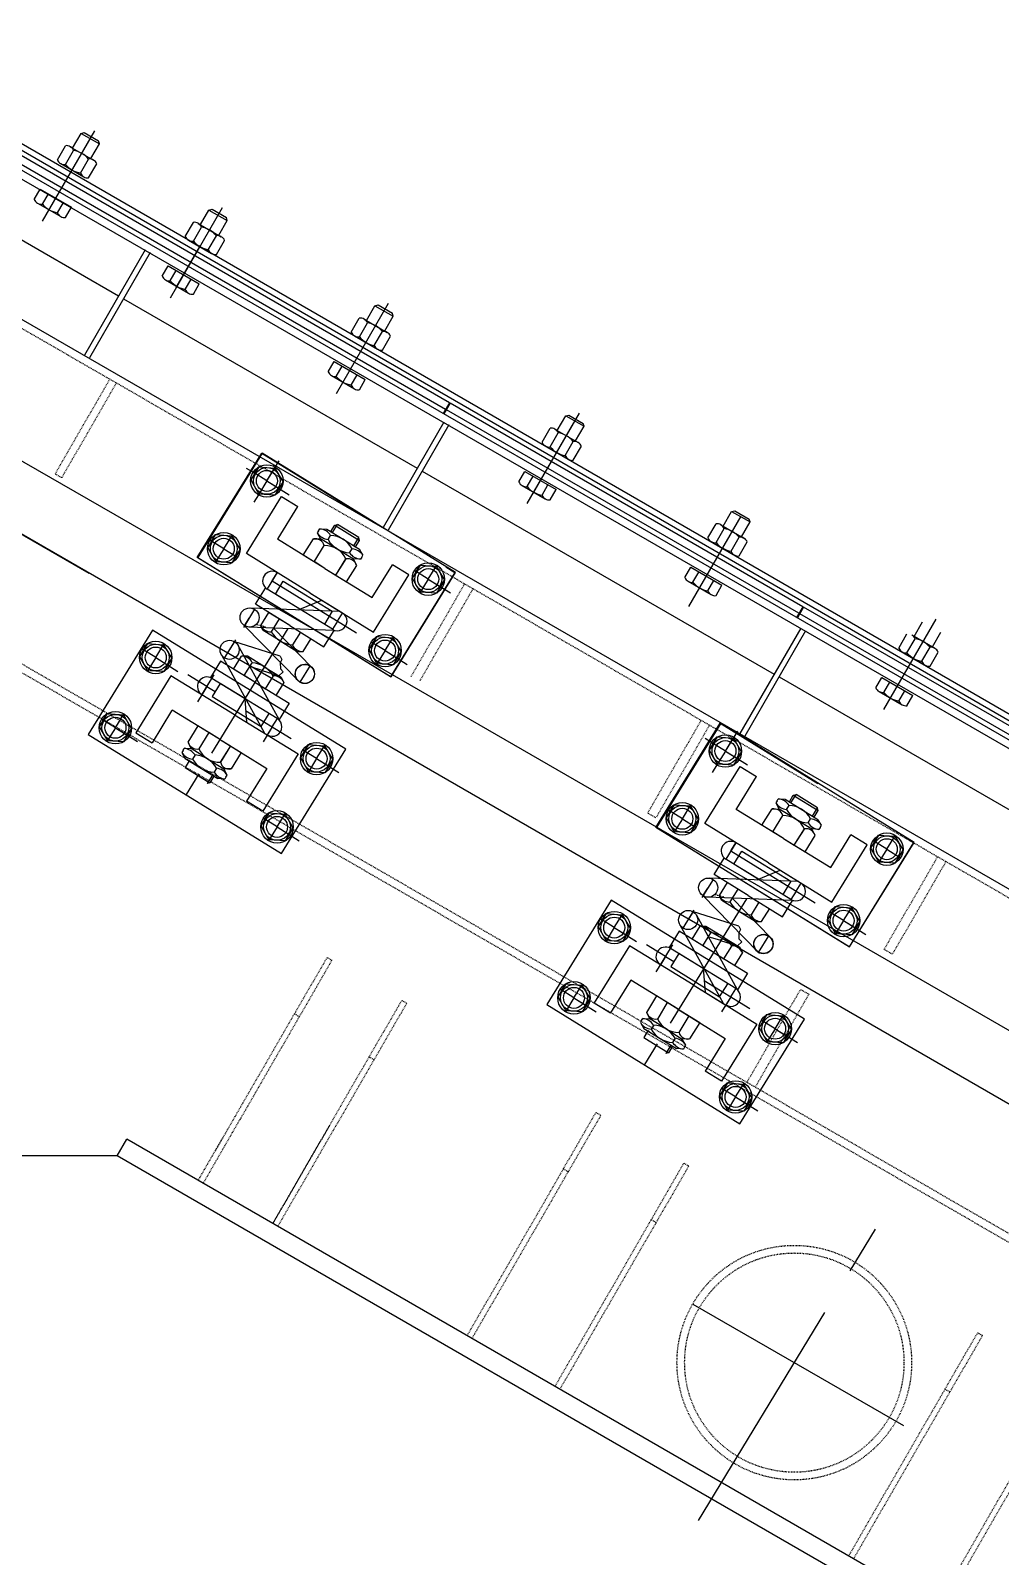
# Model space of a CAD drawing. Header units: millimetres. Extents: x 2827 to 6143, y 72 to 478.
# Drawn here: x 4353.3 to 4479.8, y 213.7 to 412.9 of the extents above; entities that cross this region are included whole.
import ezdxf

# ---------------------------------------------------------------- set-up
doc = ezdxf.new("R2010")
doc.units = ezdxf.units.MM
for name, pattern in [('ACAD_ISO02W100', [15, 12, -3]), ('CENTER', [50.8, 31.75, -6.35, 6.35, -6.35]), ('CENTER2', [28.575, 19.05, -3.175, 3.175, -3.175]), ('HIDDEN', [0.2, 0.1, -0.1])]:
    doc.linetypes.add(name, pattern=pattern)
for name, color, linetype, lineweight in [('中心线', 1, 'CENTER', 13), ('图层1', 1, 'CENTER2', 25), ('图层2', 160, 'Continuous', 25), ('尺寸线', 22, 'Continuous', 13), ('粗实线层', 7, 'Continuous', 35), ('虚线', 8, 'ACAD_ISO02W100', 13)]:
    doc.layers.add(name, color=color, linetype=linetype, lineweight=lineweight)

msp = doc.modelspace()

# ---------------------------------------------------------------- linework, layer by layer
at = {"color": 7, "linetype": 'Continuous', "lineweight": -3}
for p, q in [((4734.19, 177.3), (4326.54, 412.86)), ((4407.44, 363.41), (4325.35, 410.8)), ((4407.94, 364.27), (4325.85, 411.67)), ((4733.81, 176.65), (4326.16, 412.21)), ((4324.54, 409.4), (4732.32, 174.06)), ((4325.04, 410.27), (4732.82, 174.92)), ((4321.1, 403.45), (4364.79, 378.22)), ((4358.79, 397.52), (4359.9, 399.43)), ((4359.9, 399.43), (4360.31, 399.53)), ((4359.9, 399.43), (4362.29, 398.08)), ((4360.31, 399.53), (4362.18, 398.45)), ((4362.29, 398.08), (4362.18, 398.45)), ((4356.8, 395.99), (4357.86, 397.82)), ((4357.87, 395.38), (4358.92, 397.21)), ((4358.49, 397.69), (4361.51, 395.95)), ((4361.17, 396.14), (4362.29, 398.08)), ((4724.38, 160.3), (4316.6, 395.64)), ((4357.23, 395.5), (4360.24, 393.77)), ((4359.82, 394.25), (4360.87, 396.08)), ((4360.88, 393.64), (4361.93, 395.47)), ((4353.79, 390.81), (4354.56, 392.15)), ((4354.56, 392.15), (4358.64, 389.8)), ((4354.85, 390.2), (4355.63, 391.54)), ((4356.8, 389.07), (4357.58, 390.41)), ((4354.22, 390.33), (4357.23, 388.59)), ((4357.87, 388.46), (4358.64, 389.8)), ((4375.47, 387.52), (4376.57, 389.43)), ((4376.57, 389.43), (4376.98, 389.53)), ((4376.57, 389.43), (4378.97, 388.08)), ((4376.98, 389.53), (4378.86, 388.45)), ((4378.97, 388.08), (4378.86, 388.45)), ((4373.48, 385.99), (4374.54, 387.82)), ((4374.54, 385.38), (4375.6, 387.21)), ((4375.17, 387.69), (4378.19, 385.95)), ((4377.85, 386.14), (4378.97, 388.08)), ((4373.91, 385.5), (4376.92, 383.76)), ((4376.49, 384.25), (4377.55, 386.08)), ((4377.56, 383.64), (4378.61, 385.47)), ((4364.33, 349.63), (4306.78, 382.84)), ((4368.26, 384.24), (4360.33, 370.49)), ((4368.91, 383.87), (4360.98, 370.12)), ((4370.47, 380.81), (4371.24, 382.15)), ((4371.24, 382.15), (4375.32, 379.8)), ((4371.53, 380.2), (4372.31, 381.54)), ((4370.9, 380.33), (4373.91, 378.59)), ((4373.48, 379.07), (4374.26, 380.41)), ((4374.55, 378.46), (4375.32, 379.8)), ((4365.44, 377.85), (4403.76, 355.73)), ((4397.12, 375.02), (4398.23, 376.93)), ((4398.23, 376.93), (4398.64, 377.04)), ((4398.23, 376.93), (4400.62, 375.58)), ((4398.64, 377.04), (4400.51, 375.95)), ((4504.54, 259.08), (4304.47, 374.63)), ((4395.13, 373.49), (4396.19, 375.32)), ((4396.2, 372.88), (4397.25, 374.71)), ((4396.83, 375.19), (4399.84, 373.46)), ((4399.51, 373.65), (4400.62, 375.58)), ((4400.62, 375.58), (4400.51, 375.95)), ((4395.56, 373.01), (4398.58, 371.27)), ((4398.15, 371.75), (4399.2, 373.58)), ((4399.21, 371.14), (4400.27, 372.97)), ((4392.12, 368.32), (4392.9, 369.65)), ((4392.9, 369.65), (4396.97, 367.3)), ((4393.19, 367.7), (4393.96, 369.04)), ((4392.55, 367.83), (4395.56, 366.09)), ((4395.14, 366.58), (4395.91, 367.91)), ((4396.2, 365.96), (4396.97, 367.3)), ((4407.94, 364.27), (4407.13, 362.87)), ((4408.05, 364.21), (4407.24, 362.8)), ((4453.55, 336.79), (4407.55, 363.35)), ((4454.05, 337.65), (4408.05, 364.21)), ((4422.02, 360.65), (4423.13, 362.56)), ((4423.13, 362.56), (4423.54, 362.67)), ((4423.13, 362.56), (4425.52, 361.21)), ((4423.54, 362.67), (4425.41, 361.58)), ((4407.23, 361.74), (4399.3, 347.99)), ((4407.88, 361.37), (4399.95, 347.62)), ((4420.03, 359.12), (4421.09, 360.95)), ((4421.72, 360.82), (4424.74, 359.09)), ((4424.41, 359.28), (4425.52, 361.21)), ((4425.52, 361.21), (4425.41, 361.58)), ((4420.46, 358.64), (4423.47, 356.9)), ((4421.1, 358.51), (4422.15, 360.34)), ((4423.05, 357.38), (4424.1, 359.21)), ((4424.11, 356.77), (4425.17, 358.6)), ((4404.41, 355.36), (4450.32, 328.86)), ((4417.02, 353.95), (4417.8, 355.28)), ((4417.8, 355.28), (4421.87, 352.93)), ((4418.09, 353.33), (4418.86, 354.67)), ((4417.45, 353.46), (4420.46, 351.72)), ((4420.04, 352.21), (4420.81, 353.54)), ((4421.1, 351.59), (4421.87, 352.93)), ((4716.38, 146.45), (4364.33, 349.63)), ((4443.67, 348.16), (4444.77, 350.07)), ((4444.77, 350.07), (4445.18, 350.17)), ((4444.77, 350.07), (4447.17, 348.72)), ((4445.18, 350.17), (4447.06, 349.09)), ((4446.05, 346.79), (4447.17, 348.72)), ((4447.17, 348.72), (4447.06, 349.09)), ((4441.68, 346.63), (4442.74, 348.46)), ((4442.74, 346.02), (4443.8, 347.85)), ((4443.37, 348.33), (4446.38, 346.59)), ((4444.69, 344.89), (4445.75, 346.72)), ((4442.11, 346.15), (4445.12, 344.41)), ((4445.75, 344.28), (4446.81, 346.11)), ((4438.67, 341.46), (4439.44, 342.79)), ((4439.44, 342.79), (4443.51, 340.44)), ((4439.1, 340.97), (4442.11, 339.23)), ((4439.73, 340.84), (4440.5, 342.18)), ((4441.68, 339.72), (4442.45, 341.05)), ((4442.74, 339.1), (4443.51, 340.44)), ((4454.05, 337.65), (4453.24, 336.25)), ((4454.16, 337.59), (4453.35, 336.18)), ((4499.66, 310.17), (4453.66, 336.73)), ((4500.16, 311.03), (4454.16, 337.59)), ((4453.78, 334.87), (4445.85, 321.12)), ((4468.58, 333.78), (4469.68, 335.69)), ((4454.43, 334.49), (4446.5, 320.74)), ((4466.59, 332.26), (4467.64, 334.09)), ((4467.65, 331.64), (4468.71, 333.47)), ((4468.28, 333.96), (4471.29, 332.22)), ((4470.96, 332.41), (4472.08, 334.34)), ((4467.02, 331.77), (4470.03, 330.03)), ((4469.6, 330.52), (4470.66, 332.35)), ((4470.66, 329.9), (4471.72, 331.73)), ((4450.97, 328.49), (4496.87, 302)), ((4463.58, 327.08), (4464.35, 328.42)), ((4464.35, 328.42), (4468.42, 326.06)), ((4464.64, 326.47), (4465.41, 327.8)), ((4466.59, 325.34), (4467.36, 326.68)), ((4464.01, 326.59), (4467.02, 324.86)), ((4467.65, 324.73), (4468.42, 326.06))]:
    msp.add_line(p, q, dxfattribs=at)
at = {"lineweight": -3}
for p, q in [((4381.46, 344.6), (4386.06, 352.04)), ((4385.62, 346.57), (4388.18, 350.73)), ((4386.06, 352.04), (4388.18, 350.73)), ((4390.87, 347.55), (4390.71, 347.28)), ((4390.71, 347.28), (4391.15, 346.5)), ((4390.79, 347.6), (4390.79, 347.6)), ((4390.87, 347.55), (4391.04, 347.82)), ((4391.04, 347.82), (4391.94, 347.77)), ((4391.94, 347.77), (4396.2, 345.15)), ((4392.12, 346.42), (4392.45, 346.94)), ((4392.47, 347.45), (4392.99, 348.3)), ((4392.68, 347.32), (4392.47, 347.45)), ((4392.68, 347.32), (4393.35, 348.39)), ((4392.99, 348.3), (4393.35, 348.39)), ((4392.99, 348.3), (4396.23, 346.3)), ((4396.15, 346.67), (4393.35, 348.39)), ((4395.48, 345.59), (4396.15, 346.67)), ((4396.23, 346.3), (4396.15, 346.67)), ((4389.74, 339.45), (4381.46, 344.6)), ((4385.54, 346.45), (4385.62, 346.57)), ((4391.71, 342.64), (4385.54, 346.45)), ((4388.89, 344.38), (4390.22, 346.5)), ((4390.22, 346.5), (4391.15, 346.5)), ((4390.3, 343.52), (4391.63, 345.63)), ((4390.3, 343.52), (4391.63, 345.63)), ((4393.29, 345.2), (4391.15, 346.5)), ((4393.29, 345.2), (4395.42, 343.9)), ((4394.92, 344.68), (4395.25, 345.22)), ((4395.48, 345.59), (4395.69, 345.46)), ((4395.69, 345.46), (4396.23, 346.3)), ((4396.67, 344.37), (4396.2, 345.15)), ((4391.7, 342.65), (4388.88, 344.39)), ((4391.71, 342.64), (4388.89, 344.38)), ((4391.7, 342.65), (4390.29, 343.53)), ((4390.29, 343.53), (4390.29, 343.53)), ((4391.71, 342.64), (4390.3, 343.52)), ((4391.7, 342.65), (4397.87, 338.85)), ((4391.71, 342.64), (4391.71, 342.64)), ((4391.71, 342.64), (4394.53, 340.9)), ((4391.71, 342.64), (4393.13, 341.77)), ((4393.13, 341.77), (4394.45, 343.91)), ((4393.13, 341.77), (4394.46, 343.89)), ((4394.53, 340.9), (4395.85, 343.03)), ((4395.85, 343.03), (4395.42, 343.9)), ((4396.34, 343.84), (4395.42, 343.9)), ((4396.28, 343.85), (4396.28, 343.84)), ((4396.51, 344.11), (4396.34, 343.84)), ((4396.51, 344.11), (4396.67, 344.37)), ((4397.87, 338.85), (4400.52, 343.12)), ((4402.64, 341.81), (4400.52, 343.12)), ((4385.24, 339.3), (4386.28, 341)), ((4386.28, 341), (4392.67, 337.07)), ((4398.03, 334.34), (4402.64, 341.81)), ((4382.66, 337.96), (4383.97, 340.08)), ((4392.68, 334.7), (4384.17, 339.96)), ((4388.43, 337.33), (4385.24, 339.3)), ((4389.74, 339.46), (4398.03, 334.34)), ((4389.74, 339.45), (4389.74, 339.45)), ((4389.74, 339.45), (4394, 336.83)), ((4393.69, 337.01), (4382.05, 337.48)), ((4387.12, 335.2), (4382.66, 337.96)), ((4384.36, 336.91), (4383.31, 335.21)), ((4387.12, 335.2), (4384.36, 336.91)), ((4388.32, 337.14), (4388.31, 337.14)), ((4388.43, 337.33), (4391.29, 338.5)), ((4392.67, 337.07), (4391.64, 335.36)), ((4388.42, 327.79), (4381.13, 335.24)), ((4392.9, 334.56), (4381.78, 334.99)), ((4383.67, 334.54), (4383.31, 335.21)), ((4385.74, 336.05), (4384.69, 334.36)), ((4385, 334.86), (4390.04, 329.67)), ((4387.12, 335.2), (4385.74, 336.05)), ((4387.12, 335.2), (4391.58, 332.43)), ((4387.12, 335.2), (4388.5, 334.34)), ((4387.78, 336.26), (4387.76, 336.23)), ((4387.78, 336.26), (4387.78, 336.26)), ((4392.68, 334.7), (4392.68, 334.7)), ((4385.88, 331.2), (4379.84, 333.13)), ((4385.72, 322.92), (4380.35, 332.66)), ((4385.88, 333.18), (4383.67, 334.54)), ((4385.88, 333.18), (4388.09, 331.81)), ((4386.08, 333.51), (4386.09, 333.51)), ((4388.5, 334.34), (4387.47, 332.67)), ((4388.86, 331.82), (4389.91, 333.52)), ((4391.58, 332.43), (4392.9, 334.56)), ((4392.03, 333.64), (4392.01, 333.61)), ((4392.9, 334.56), (4392.92, 334.59)), ((4392.9, 334.56), (4393.04, 334.55)), ((4383.88, 321.11), (4378.24, 331.31)), ((4378.52, 330.8), (4378.53, 330.81)), ((4378.53, 330.81), (4378.52, 330.81)), ((4379.79, 329.5), (4380.84, 331.2)), ((4381.59, 331.18), (4380.84, 331.2)), ((4383.81, 329.81), (4381.59, 331.18)), ((4385.88, 331.19), (4385.88, 331.2)), ((4388.09, 331.81), (4388.86, 331.82)), ((4388.85, 331.82), (4388.86, 331.82)), ((4378.09, 330.55), (4376.77, 328.42)), ((4382.55, 327.79), (4378.09, 330.55)), ((4382.55, 327.79), (4379.79, 329.5)), ((4381.17, 328.65), (4382.21, 330.34)), ((4383.52, 329.33), (4381.9, 329.84)), ((4383.5, 329.34), (4383.59, 329.48)), ((4383.5, 329.34), (4385.72, 328.64)), ((4383.59, 329.48), (4383.6, 329.48)), ((4383.8, 329.82), (4386.01, 328.45)), ((4389.76, 329.95), (4389.19, 330.14)), ((4389.76, 329.96), (4389.74, 329.92)), ((4371.62, 328.64), (4367.02, 321.19)), ((4379.93, 323.54), (4371.62, 328.64)), ((4385.49, 323.05), (4376.97, 328.29)), ((4378.05, 327.64), (4376.99, 325.94)), ((4381.24, 325.67), (4378.05, 327.64)), ((4382.55, 327.8), (4381.17, 328.65)), ((4381.9, 326.74), (4381.91, 326.76)), ((4381.9, 326.74), (4381.9, 326.74)), ((4382.55, 327.8), (4387.03, 325.05)), ((4382.55, 327.8), (4383.94, 326.95)), ((4383.94, 326.95), (4384.98, 328.62)), ((4386.35, 327.76), (4385.3, 326.06)), ((4386.01, 328.45), (4386.35, 327.76)), ((4386.35, 327.76), (4386.35, 327.76)), ((4388.42, 327.79), (4388.8, 327.67)), ((4376.99, 325.94), (4383.37, 322)), ((4381.36, 325.86), (4381.24, 325.67)), ((4381.24, 325.67), (4381.36, 325.86)), ((4381.24, 325.67), (4381.48, 322.59)), ((4381.36, 325.86), (4381.36, 325.86)), ((4387.03, 325.05), (4385.72, 322.92)), ((4371.71, 324.04), (4369.15, 319.88)), ((4371.79, 324.16), (4371.71, 324.04)), ((4377.96, 320.35), (4371.79, 324.16)), ((4379.92, 323.55), (4388.22, 318.43)), ((4379.93, 323.54), (4379.93, 323.54)), ((4379.93, 323.54), (4384.18, 320.92)), ((4383.37, 322), (4384.44, 323.69)), ((4385.49, 323.05), (4385.49, 323.05)), ((4385.72, 322.92), (4385.7, 322.89)), ((4385.72, 322.92), (4385.79, 322.8)), ((4367.02, 321.19), (4369.15, 319.88)), ((4375.14, 322.09), (4373.84, 319.96)), ((4377.94, 320.36), (4375.12, 322.1)), ((4377.96, 320.35), (4375.14, 322.09)), ((4376.55, 321.22), (4375.25, 319.09)), ((4376.55, 321.22), (4375.25, 319.09)), ((4377.94, 320.36), (4376.53, 321.23)), ((4376.53, 321.23), (4376.53, 321.23)), ((4377.96, 320.35), (4376.55, 321.22)), ((4373.2, 318.9), (4373.03, 318.64)), ((4373.12, 318.95), (4373.12, 318.95)), ((4373.2, 318.9), (4373.36, 319.17)), ((4373.36, 319.17), (4374.26, 319.13)), ((4373.84, 319.96), (4374.26, 319.13)), ((4376.38, 317.8), (4374.26, 319.13)), ((4377.94, 320.36), (4384.11, 316.55)), ((4377.96, 320.35), (4377.96, 320.35)), ((4377.96, 320.35), (4380.78, 318.61)), ((4377.96, 320.35), (4379.37, 319.48)), ((4379.37, 319.48), (4378.05, 317.34)), ((4379.37, 319.48), (4378.08, 317.34)), ((4373.03, 318.64), (4373.48, 317.85)), ((4373.48, 317.85), (4377.73, 315.22)), ((4374.01, 317.52), (4373.48, 316.67)), ((4374.22, 317.39), (4374.01, 317.52)), ((4374.77, 318.3), (4374.45, 317.77)), ((4376.38, 317.8), (4378.5, 316.47)), ((4380.78, 318.61), (4379.47, 316.49)), ((4388.22, 318.43), (4383.61, 310.96)), ((4441.29, 309.34), (4445.88, 316.79)), ((4445.88, 316.79), (4448.01, 315.48)), ((4373.48, 316.67), (4376.71, 314.68)), ((4377.02, 315.67), (4376.35, 314.59)), ((4377.23, 315.53), (4376.71, 314.68)), ((4377.02, 315.67), (4377.23, 315.53)), ((4377.57, 316.57), (4377.25, 316.04)), ((4378.64, 315.15), (4377.73, 315.22)), ((4379.47, 316.49), (4378.5, 316.47)), ((4378.97, 315.68), (4378.5, 316.47)), ((4378.8, 315.41), (4378.64, 315.15)), ((4378.8, 315.41), (4378.97, 315.68)), ((4378.93, 315.73), (4378.94, 315.73)), ((4384.11, 316.55), (4381.48, 312.27)), ((4445.45, 311.32), (4448.01, 315.48)), ((4376.71, 314.68), (4376.35, 314.59)), ((4452.3, 312.19), (4452.82, 313.05)), ((4452.51, 312.06), (4453.18, 313.13)), ((4452.82, 313.05), (4453.18, 313.13)), ((4452.82, 313.05), (4456.05, 311.05)), ((4455.97, 311.41), (4453.18, 313.13)), ((4383.61, 310.96), (4381.48, 312.27)), ((4445.37, 311.2), (4445.45, 311.32)), ((4451.54, 307.39), (4445.37, 311.2)), ((4448.72, 309.13), (4450.05, 311.25)), ((4450.05, 311.25), (4450.98, 311.24)), ((4450.7, 312.3), (4450.54, 312.03)), ((4450.54, 312.03), (4450.98, 311.24)), ((4450.62, 312.35), (4450.62, 312.35)), ((4450.7, 312.3), (4450.86, 312.56)), ((4450.86, 312.56), (4451.77, 312.52)), ((4453.12, 309.94), (4450.98, 311.24)), ((4451.77, 312.52), (4456.02, 309.89)), ((4451.95, 311.16), (4452.28, 311.69)), ((4452.51, 312.06), (4452.3, 312.19)), ((4455.31, 310.33), (4455.97, 311.41)), ((4455.52, 310.2), (4456.05, 311.05)), ((4456.05, 311.05), (4455.97, 311.41)), ((4449.57, 304.2), (4441.29, 309.34)), ((4451.53, 307.4), (4448.71, 309.14)), ((4451.54, 307.39), (4448.72, 309.13)), ((4450.13, 308.26), (4451.46, 310.38)), ((4450.13, 308.26), (4451.46, 310.38)), ((4453.12, 309.94), (4455.25, 308.64)), ((4454.75, 309.43), (4455.08, 309.96)), ((4455.31, 310.33), (4455.52, 310.2)), ((4456.5, 309.12), (4456.02, 309.89)), ((4456.34, 308.85), (4456.17, 308.59)), ((4456.34, 308.85), (4456.5, 309.12)), ((4451.53, 307.4), (4450.11, 308.27)), ((4450.11, 308.27), (4450.11, 308.27)), ((4451.54, 307.39), (4450.13, 308.26)), ((4451.53, 307.4), (4457.7, 303.59)), ((4451.54, 307.39), (4451.54, 307.39)), ((4451.54, 307.39), (4454.36, 305.65)), ((4451.54, 307.39), (4452.95, 306.52)), ((4452.95, 306.52), (4454.27, 308.66)), ((4452.95, 306.52), (4454.28, 308.63)), ((4454.36, 305.65), (4455.67, 307.78)), ((4455.67, 307.78), (4455.25, 308.64)), ((4456.17, 308.59), (4455.25, 308.64)), ((4456.11, 308.59), (4456.11, 308.59)), ((4457.7, 303.59), (4460.34, 307.87)), ((4462.47, 306.55), (4460.34, 307.87)), ((4442.48, 302.7), (4443.8, 304.83)), ((4445.07, 304.04), (4446.11, 305.75)), ((4446.11, 305.75), (4452.5, 301.81)), ((4457.86, 299.08), (4462.47, 306.55)), ((4452.51, 299.45), (4444, 304.71)), ((4448.26, 302.07), (4445.07, 304.04)), ((4448.26, 302.07), (4451.12, 303.24)), ((4449.56, 304.2), (4457.86, 299.08)), ((4449.57, 304.2), (4449.57, 304.2)), ((4449.57, 304.2), (4453.83, 301.57)), ((4453.52, 301.76), (4441.87, 302.22)), ((4446.95, 299.95), (4442.48, 302.7)), ((4444.19, 301.65), (4443.13, 299.95)), ((4446.95, 299.95), (4444.19, 301.65)), ((4445.57, 300.8), (4444.52, 299.11)), ((4446.95, 299.95), (4445.57, 300.8)), ((4447.6, 301.01), (4447.58, 300.98)), ((4447.6, 301.01), (4447.6, 301.01)), ((4448.14, 301.88), (4448.14, 301.88)), ((4452.5, 301.81), (4451.46, 300.1)), ((4448.25, 292.54), (4440.96, 299.98)), ((4452.73, 299.3), (4441.61, 299.74)), ((4443.5, 299.29), (4443.13, 299.95)), ((4445.71, 297.92), (4443.5, 299.29)), ((4444.83, 299.61), (4449.87, 294.42)), ((4446.95, 299.95), (4451.41, 297.18)), ((4446.95, 299.95), (4448.33, 299.09)), ((4448.33, 299.09), (4447.3, 297.41)), ((4451.41, 297.18), (4452.73, 299.3)), ((4452.51, 299.45), (4452.51, 299.45)), ((4452.73, 299.3), (4452.75, 299.33)), ((4452.73, 299.3), (4452.87, 299.3)), ((4445.7, 295.94), (4439.66, 297.88)), ((4445.55, 287.66), (4440.17, 297.41)), ((4445.7, 297.92), (4447.92, 296.56)), ((4445.91, 298.26), (4445.91, 298.26)), ((4448.68, 296.57), (4449.74, 298.27)), ((4451.86, 298.38), (4451.84, 298.35)), ((4437.91, 295.3), (4436.6, 293.17)), ((4442.38, 292.54), (4437.91, 295.3)), ((4443.7, 285.86), (4438.07, 296.06)), ((4438.36, 295.55), (4438.35, 295.56)), ((4438.35, 295.55), (4438.36, 295.55)), ((4439.62, 294.25), (4440.66, 295.95)), ((4441.42, 295.92), (4440.66, 295.95)), ((4441, 293.4), (4442.04, 295.09)), ((4443.63, 294.56), (4441.42, 295.92)), ((4445.71, 295.94), (4445.7, 295.94)), ((4447.92, 296.56), (4448.68, 296.57)), ((4448.68, 296.57), (4448.68, 296.57)), ((4449.59, 294.7), (4449.01, 294.88)), ((4431.44, 293.39), (4426.85, 285.94)), ((4439.76, 288.29), (4431.44, 293.39)), ((4445.32, 287.8), (4436.8, 293.04)), ((4442.38, 292.54), (4439.62, 294.25)), ((4442.38, 292.54), (4441, 293.4)), ((4443.35, 294.08), (4441.73, 294.58)), ((4443.33, 294.08), (4443.42, 294.23)), ((4443.33, 294.08), (4445.54, 293.39)), ((4443.42, 294.23), (4443.43, 294.22)), ((4443.63, 294.56), (4445.84, 293.2)), ((4443.76, 291.69), (4444.8, 293.36)), ((4445.84, 293.2), (4446.18, 292.51)), ((4449.59, 294.7), (4449.56, 294.67)), ((4437.88, 292.39), (4436.82, 290.69)), ((4441.07, 290.41), (4437.88, 292.39)), ((4441.72, 291.48), (4441.74, 291.51)), ((4441.72, 291.48), (4441.72, 291.48)), ((4442.38, 292.54), (4446.85, 289.8)), ((4442.38, 292.54), (4443.76, 291.69)), ((4446.18, 292.51), (4445.13, 290.8)), ((4446.17, 292.51), (4446.18, 292.51)), ((4448.25, 292.53), (4448.63, 292.41)), ((4431.62, 288.91), (4431.54, 288.78)), ((4437.79, 285.1), (4431.62, 288.91)), ((4436.82, 290.69), (4443.2, 286.74)), ((4441.18, 290.61), (4441.07, 290.41)), ((4441.07, 290.41), (4441.18, 290.61)), ((4441.07, 290.41), (4441.31, 287.34)), ((4441.18, 290.61), (4441.18, 290.61)), ((4446.85, 289.8), (4445.55, 287.66)), ((4431.54, 288.78), (4428.98, 284.63)), ((4434.97, 286.84), (4433.67, 284.7)), ((4437.77, 285.11), (4434.95, 286.85)), ((4437.79, 285.1), (4434.97, 286.84)), ((4439.75, 288.29), (4448.05, 283.17)), ((4439.76, 288.29), (4439.76, 288.29)), ((4439.76, 288.29), (4444.01, 285.66)), ((4443.2, 286.74), (4444.27, 288.44)), ((4445.32, 287.8), (4445.32, 287.8)), ((4445.55, 287.66), (4445.53, 287.63)), ((4445.55, 287.66), (4445.62, 287.54)), ((4426.85, 285.94), (4428.98, 284.63)), ((4436.37, 285.97), (4435.08, 283.83)), ((4436.37, 285.97), (4435.08, 283.83)), ((4437.77, 285.11), (4436.36, 285.98)), ((4436.36, 285.98), (4436.36, 285.98)), ((4437.79, 285.1), (4436.37, 285.97)), ((4437.77, 285.11), (4443.94, 281.3)), ((4437.79, 285.1), (4437.79, 285.1)), ((4437.79, 285.1), (4440.61, 283.36)), ((4437.79, 285.1), (4439.2, 284.23)), ((4433.02, 283.65), (4432.86, 283.38)), ((4432.86, 283.38), (4433.3, 282.6)), ((4432.94, 283.7), (4432.94, 283.7)), ((4433.02, 283.65), (4433.19, 283.92)), ((4433.19, 283.92), (4434.09, 283.87)), ((4433.67, 284.7), (4434.09, 283.87)), ((4436.21, 282.55), (4434.09, 283.87)), ((4434.6, 283.05), (4434.27, 282.51)), ((4439.2, 284.23), (4437.88, 282.09)), ((4439.2, 284.23), (4437.9, 282.09)), ((4440.61, 283.36), (4439.29, 281.23)), ((4448.05, 283.17), (4443.44, 275.7)), ((4433.3, 282.6), (4437.56, 279.97)), ((4433.83, 282.27), (4433.3, 281.42)), ((4433.3, 281.42), (4436.54, 279.42)), ((4434.05, 282.14), (4433.83, 282.27)), ((4436.21, 282.55), (4438.33, 281.22)), ((4437.4, 281.32), (4437.07, 280.78)), ((4439.29, 281.23), (4438.33, 281.22)), ((4438.79, 280.42), (4438.33, 281.22)), ((4443.94, 281.3), (4441.31, 277.02)), ((4436.84, 280.41), (4436.18, 279.33)), ((4436.54, 279.42), (4436.18, 279.33)), ((4437.06, 280.28), (4436.54, 279.42)), ((4436.84, 280.41), (4437.06, 280.28)), ((4438.47, 279.89), (4437.56, 279.97)), ((4438.63, 280.16), (4438.47, 279.89)), ((4438.63, 280.16), (4438.79, 280.42)), ((4438.76, 280.48), (4438.76, 280.48)), ((4443.44, 275.7), (4441.31, 277.02))]:
    msp.add_line(p, q, dxfattribs=at)
for points in [[(4407.49, 342.86), (4408.67, 342.13), (4400.27, 328.51), (4375.06, 344.07), (4383.46, 357.68), (4396.21, 349.82)], [(4385.88, 331.19), (4386.09, 330.77), (4385.86, 330.34), (4385.91, 329.54), (4386.27, 329.16), (4385.71, 328.64)], [(4467.31, 307.61), (4468.5, 306.87), (4460.1, 293.26), (4434.89, 308.81), (4443.29, 322.43), (4456.04, 314.56)], [(4445.71, 295.94), (4445.92, 295.51), (4445.69, 295.08), (4445.73, 294.28), (4446.1, 293.91), (4445.54, 293.38)]]:
    msp.add_lwpolyline(points, dxfattribs=at)
for points in [[(4375.13, 344.07), (4400.34, 328.51), (4408.74, 342.13), (4383.53, 357.68)], [(4360.82, 320.98), (4386.03, 305.43), (4394.43, 319.04), (4369.22, 334.6)], [(4434.95, 308.81), (4460.17, 293.25), (4468.57, 306.87), (4443.36, 322.43)], [(4420.64, 285.73), (4445.85, 270.17), (4454.26, 283.79), (4429.05, 299.35)]]:
    msp.add_lwpolyline(points, close=True, dxfattribs=at)
for centre, radius in [((4384.13, 354.07), 2.12), ((4384.13, 354.07), 1.37), ((4378.51, 345.22), 2.12), ((4378.51, 345.22), 1.37), ((4405.19, 341.25), 2.12), ((4405.19, 341.25), 1.37), ((4381.88, 336.24), 1.25), ((4369.63, 331.02), 2.12), ((4379.27, 332.02), 1.25), ((4399.55, 331.92), 2.12), ((4399.55, 331.92), 1.37), ((4369.63, 331.02), 1.37), ((4389.08, 328.86), 1.25), ((4389.1, 328.89), 1.25), ((4364.37, 321.85), 2.12), ((4364.37, 321.85), 1.37), ((4443.96, 318.81), 2.12), ((4390.62, 317.82), 2.12), ((4390.62, 317.82), 1.37), ((4443.96, 318.81), 1.37), ((4385.46, 308.91), 2.12), ((4438.34, 309.97), 2.12), ((4438.34, 309.97), 1.37), ((4385.46, 308.91), 1.37), ((4465.02, 306), 2.12), ((4465.02, 306), 1.37), ((4441.71, 300.98), 1.25), ((4459.38, 296.67), 2.12), ((4429.46, 295.76), 2.12), ((4429.46, 295.76), 1.37), ((4439.1, 296.76), 1.25), ((4459.38, 296.67), 1.37), ((4448.91, 293.6), 1.25), ((4448.93, 293.64), 1.25), ((4424.2, 286.59), 2.12), ((4424.2, 286.59), 1.37), ((4450.45, 282.57), 2.12), ((4450.45, 282.57), 1.37), ((4445.29, 273.66), 2.12), ((4445.29, 273.66), 1.37)]:
    msp.add_circle(centre, radius, dxfattribs=at)
at = {"color": 7, "linetype": 'Continuous', "lineweight": -3}
for centre, radius, start, end in [((4358.01, 396.95), 0.884, 57.1299, 100.0633), ((4358.09, 396.9), 0.884, 19.9367, 62.8701), ((4358.36, 393.93), 3.33, 60.4883, 80.2898), ((4358.31, 393.95), 3.33, 39.7102, 59.5117), ((4357.63, 396.29), 0.884, 199.9367, 242.8701), ((4357.71, 396.25), 0.884, 237.1299, 280.0633), ((4360.43, 397.5), 3.33, 219.7102, 239.5117), ((4360.38, 397.53), 3.33, 240.4883, 260.2898), ((4361.03, 395.21), 0.884, 57.1299, 100.0633), ((4361.1, 395.17), 0.884, 19.9367, 62.8701), ((4360.65, 394.55), 0.884, 199.9367, 242.8701), ((4360.72, 394.51), 0.884, 237.1299, 280.0633), ((4354.62, 391.12), 0.884, 199.9367, 242.8701), ((4354.7, 391.07), 0.884, 237.1299, 280.0633), ((4357.42, 392.33), 3.33, 219.7102, 239.5117), ((4357.37, 392.36), 3.33, 240.4883, 260.2898), ((4357.64, 389.38), 0.884, 199.9367, 242.8701), ((4357.71, 389.33), 0.884, 237.1299, 280.0633), ((4374.69, 386.95), 0.884, 57.1299, 100.0633), ((4374.77, 386.9), 0.884, 19.9367, 62.8701), ((4375.04, 383.92), 3.33, 60.4883, 80.2898), ((4374.99, 383.95), 3.33, 39.7102, 59.5117), ((4374.31, 386.29), 0.884, 199.9367, 242.8701), ((4374.39, 386.25), 0.884, 237.1299, 280.0633), ((4377.11, 387.5), 3.33, 219.7102, 239.5117), ((4377.06, 387.53), 3.33, 240.4883, 260.2898), ((4377.71, 385.21), 0.884, 57.1299, 100.0633), ((4377.78, 385.16), 0.884, 19.9367, 62.8701), ((4377.33, 384.55), 0.884, 199.9367, 242.8701), ((4377.4, 384.51), 0.884, 237.1299, 280.0633), ((4371.3, 381.11), 0.884, 199.9367, 242.8701), ((4371.38, 381.07), 0.884, 237.1299, 280.0633), ((4374.09, 382.33), 3.33, 219.7102, 239.5117), ((4374.05, 382.35), 3.33, 240.4883, 260.2898), ((4374.32, 379.38), 0.884, 199.9367, 242.8701), ((4374.39, 379.33), 0.884, 237.1299, 280.0633), ((4396.35, 374.45), 0.884, 57.1299, 100.0633), ((4396.42, 374.41), 0.884, 19.9367, 62.8701), ((4396.69, 371.43), 3.33, 60.4883, 80.2898), ((4395.97, 373.79), 0.884, 199.9367, 242.8701), ((4396.04, 373.75), 0.884, 237.1299, 280.0633), ((4398.76, 375.01), 3.33, 219.7102, 239.5117), ((4396.64, 371.46), 3.33, 39.7102, 59.5117), ((4399.36, 372.71), 0.884, 57.1299, 100.0633), ((4399.43, 372.67), 0.884, 19.9367, 62.8701), ((4398.71, 375.03), 3.33, 240.4883, 260.2898), ((4398.98, 372.06), 0.884, 199.9367, 242.8701), ((4399.06, 372.01), 0.884, 237.1299, 280.0633), ((4392.96, 368.62), 0.884, 199.9367, 242.8701), ((4393.03, 368.57), 0.884, 237.1299, 280.0633), ((4395.75, 369.83), 3.33, 219.7102, 239.5117), ((4395.7, 369.86), 3.33, 240.4883, 260.2898), ((4395.97, 366.88), 0.884, 199.9367, 242.8701), ((4396.04, 366.84), 0.884, 237.1299, 280.0633), ((4421.24, 360.08), 0.884, 57.1299, 100.0633), ((4421.32, 360.04), 0.884, 19.9367, 62.8701), ((4420.87, 359.42), 0.884, 199.9367, 242.8701), ((4420.94, 359.38), 0.884, 237.1299, 280.0633), ((4421.59, 357.06), 3.33, 60.4883, 80.2898), ((4421.54, 357.09), 3.33, 39.7102, 59.5117), ((4424.26, 358.34), 0.884, 57.1299, 100.0633), ((4424.33, 358.3), 0.884, 19.9367, 62.8701), ((4423.66, 360.64), 3.33, 219.7102, 239.5117), ((4423.61, 360.66), 3.33, 240.4883, 260.2898), ((4423.88, 357.69), 0.884, 199.9367, 242.8701), ((4423.95, 357.64), 0.884, 237.1299, 280.0633), ((4417.85, 354.25), 0.884, 199.9367, 242.8701), ((4417.93, 354.2), 0.884, 237.1299, 280.0633), ((4420.65, 355.46), 3.33, 219.7102, 239.5117), ((4420.6, 355.49), 3.33, 240.4883, 260.2898), ((4420.87, 352.51), 0.884, 199.9367, 242.8701), ((4420.94, 352.47), 0.884, 237.1299, 280.0633), ((4442.51, 346.93), 0.884, 199.9367, 242.8701), ((4442.89, 347.59), 0.884, 57.1299, 100.0633), ((4442.97, 347.55), 0.884, 19.9367, 62.8701), ((4443.24, 344.57), 3.33, 60.4883, 80.2898), ((4443.19, 344.6), 3.33, 39.7102, 59.5117), ((4445.9, 345.85), 0.884, 57.1299, 100.0633), ((4445.98, 345.81), 0.884, 19.9367, 62.8701), ((4442.59, 346.89), 0.884, 237.1299, 280.0633), ((4445.3, 348.14), 3.33, 219.7102, 239.5117), ((4445.25, 348.17), 3.33, 240.4883, 260.2898), ((4445.52, 345.19), 0.884, 199.9367, 242.8701), ((4445.6, 345.15), 0.884, 237.1299, 280.0633), ((4439.5, 341.76), 0.884, 199.9367, 242.8701), ((4439.58, 341.71), 0.884, 237.1299, 280.0633), ((4442.29, 342.97), 3.33, 219.7102, 239.5117), ((4442.24, 343), 3.33, 240.4883, 260.2898), ((4442.51, 340.02), 0.884, 199.9367, 242.8701), ((4442.59, 339.97), 0.884, 237.1299, 280.0633), ((4467.88, 333.17), 0.884, 19.9367, 62.8701), ((4468.15, 330.19), 3.33, 60.4883, 80.2898), ((4468.1, 330.22), 3.33, 39.7102, 59.5117), ((4467.42, 332.56), 0.884, 199.9367, 242.8701), ((4467.5, 332.51), 0.884, 237.1299, 280.0633), ((4470.21, 333.77), 3.33, 219.7102, 239.5117), ((4470.16, 333.8), 3.33, 240.4883, 260.2898), ((4470.81, 331.48), 0.884, 57.1299, 100.0633), ((4470.89, 331.43), 0.884, 19.9367, 62.8701), ((4470.43, 330.82), 0.884, 199.9367, 242.8701), ((4470.51, 330.77), 0.884, 237.1299, 280.0633), ((4464.41, 327.38), 0.884, 199.9367, 242.8701), ((4464.49, 327.34), 0.884, 237.1299, 280.0633), ((4467.2, 328.59), 3.33, 219.7102, 239.5117), ((4467.15, 328.62), 3.33, 240.4883, 260.2898), ((4467.42, 325.64), 0.884, 199.9367, 242.8701), ((4467.5, 325.6), 0.884, 237.1299, 280.0633)]:
    msp.add_arc(centre, radius, start, end, dxfattribs=at)
at = {"lineweight": -3}
for centre, radius, start, end in [((4392.44, 348.52), 2.13, 215.4644, 261.1819), ((4390.91, 346.03), 1.79, 30.723, 85.9233), ((4392.33, 343.62), 3.33, 28.6741, 87.9722), ((4390.41, 345.24), 1.28, 17.9731, 98.6716), ((4391.72, 342.62), 3.01, 24.8258, 91.801), ((4395.11, 348.12), 3.44, 209.7147, 266.9316), ((4396.51, 345.75), 1.91, 213.7393, 264.9034), ((4395.01, 343.18), 2.05, 35.4999, 83.1427), ((4394.7, 342.73), 1.18, 14.7773, 101.888), ((4384.83, 341.02), 1.25, 58.3231, 238.1343), ((4384.83, 341.02), 1.25, 327.9174, 329.1718), ((4393.34, 335.76), 1.25, 237.9144, 58.3231), ((4384.7, 335.93), 1.57, 207.3898, 269.9075), ((4387.73, 336.22), 3.56, 211.4673, 265.8299), ((4388.74, 333.19), 1.37, 202.5306, 274.8636), ((4380.82, 329.64), 1.57, 26.7388, 89.2565), ((4381.91, 326.79), 3.56, 30.8163, 85.179), ((4376.32, 327.23), 1.25, 58.512, 238.3231), ((4385.07, 327.25), 1.37, 21.7827, 94.1157), ((4376.32, 327.23), 1.25, 327.4744, 328.7288), ((4384.84, 321.98), 1.25, 238.3231, 58.7319), ((4373.03, 317.06), 2.13, 35.4644, 81.1819), ((4375.06, 320.35), 1.28, 197.9747, 278.6732), ((4377.98, 320.35), 3.01, 204.8453, 271.8205), ((4374.57, 319.55), 1.79, 210.723, 265.9233), ((4377.36, 319.36), 3.33, 208.6741, 267.9722), ((4374.59, 314.86), 3.44, 29.7147, 86.9316), ((4379.22, 317.64), 1.18, 194.7583, 281.869), ((4378.95, 317.17), 2.05, 213.5036, 261.1463), ((4377.34, 314.67), 1.91, 31.7429, 82.907), ((4450.24, 309.99), 1.28, 17.9731, 98.6716), ((4452.27, 313.27), 2.13, 215.4644, 261.1819), ((4450.74, 310.77), 1.79, 30.723, 85.9233), ((4454.93, 312.87), 3.44, 209.7147, 266.9316), ((4452.16, 308.37), 3.33, 28.6741, 87.9722), ((4451.55, 307.37), 3.01, 24.8258, 91.801), ((4456.34, 310.49), 1.91, 213.7393, 264.9034), ((4454.83, 307.93), 2.05, 35.4999, 83.1427), ((4444.66, 305.77), 1.25, 58.3231, 238.1343), ((4454.53, 307.48), 1.18, 14.7773, 101.888), ((4444.66, 305.77), 1.25, 327.9174, 329.1718), ((4453.17, 300.51), 1.25, 237.9144, 58.3231), ((4444.52, 300.67), 1.57, 207.3898, 269.9075), ((4447.56, 300.97), 3.56, 211.4673, 265.8299), ((4448.57, 297.94), 1.37, 202.5306, 274.8636), ((4440.64, 294.38), 1.57, 26.7388, 89.2565), ((4441.74, 291.54), 3.56, 30.8163, 85.179), ((4436.15, 291.97), 1.25, 58.512, 238.3231), ((4444.9, 292), 1.37, 21.7827, 94.1157), ((4436.15, 291.97), 1.25, 327.4744, 328.7288), ((4444.67, 286.73), 1.25, 238.3231, 58.7319), ((4434.4, 284.3), 1.79, 210.723, 265.9233), ((4432.86, 281.81), 2.13, 35.4644, 81.1819), ((4434.88, 285.1), 1.28, 197.9747, 278.6732), ((4434.41, 279.61), 3.44, 29.7147, 86.9316), ((4437.81, 285.1), 3.01, 204.8453, 271.8205), ((4437.19, 284.11), 3.33, 208.6741, 267.9722), ((4437.17, 279.42), 1.91, 31.7429, 82.907), ((4439.05, 282.39), 1.18, 194.7583, 281.869), ((4438.78, 281.91), 2.05, 213.5036, 261.1463)]:
    msp.add_arc(centre, radius, start, end, dxfattribs=at)
at = {"layer": '中心线', "lineweight": -3}
for p, q in [((4354.87, 387.97), (4361.68, 399.77)), ((4371.55, 377.97), (4378.36, 389.77)), ((4372.31, 379.3), (4375.49, 384.79)), ((4372.31, 379.3), (4375.49, 384.79)), ((4393.2, 365.47), (4400.01, 377.27)), ((4418.1, 351.1), (4424.91, 362.9)), ((4418.85, 352.4), (4424.19, 361.65)), ((4439.19, 337.66), (4446, 349.45)), ((4464.65, 324.22), (4471.46, 336.02)), ((4440.47, 218.39), (4465.04, 258.9)), ((4439.7, 246.63), (4469.85, 229.22))]:
    msp.add_line(p, q, dxfattribs=at)
at = {"layer": '图层1', "lineweight": -3}
for p, q in [((4384.13, 354.07), (4385.73, 356.67)), ((4382.33, 355.19), (4381.48, 355.71)), ((4384.13, 354.07), (4382.33, 355.19)), ((4384.13, 354.07), (4385.25, 355.88)), ((4384.13, 354.07), (4383.02, 352.26)), ((4384.13, 354.07), (4385.94, 352.94)), ((4384.13, 354.07), (4387.03, 352.26)), ((4383.02, 352.26), (4382.41, 351.28)), ((4396.15, 349.9), (4396.13, 349.87)), ((4396.21, 349.82), (4396.21, 349.85)), ((4378.51, 345.22), (4379.63, 347.03)), ((4378.51, 345.22), (4376.71, 346.34)), ((4378.51, 345.22), (4377.4, 343.41)), ((4378.51, 345.22), (4380.32, 344.1)), ((4393.27, 345.21), (4393.27, 345.21)), ((4394.04, 346.47), (4394.04, 346.47)), ((4391.7, 342.65), (4391.7, 342.65)), ((4396.2, 343.85), (4396.2, 343.86)), ((4405.19, 341.25), (4406.3, 343.06)), ((4385.49, 342.1), (4384.17, 339.97)), ((4384.83, 341.02), (4385.49, 342.09)), ((4384.83, 341.02), (4395.82, 334.24)), ((4405.19, 341.25), (4403.38, 342.38)), ((4405.19, 341.25), (4404.07, 339.44)), ((4405.19, 341.25), (4406.99, 340.13)), ((4405.19, 341.25), (4408.09, 339.45)), ((4383.51, 338.89), (4383.49, 338.87)), ((4382.53, 337.31), (4381.07, 334.95)), ((4393.34, 335.76), (4394, 336.82)), ((4386.87, 334.79), (4372.11, 310.74)), ((4381.21, 335.16), (4381.82, 336.16)), ((4387.78, 336.26), (4387.76, 336.23)), ((4393.35, 335.77), (4392.69, 334.7)), ((4369.63, 331.02), (4370.74, 332.83)), ((4378.52, 330.81), (4380.07, 333.32)), ((4379.93, 333.1), (4379.32, 332.11)), ((4392.03, 333.64), (4392.01, 333.61)), ((4399.55, 331.92), (4397.74, 333.04)), ((4399.55, 331.92), (4400.66, 333.73)), ((4369.63, 331.02), (4367.82, 332.14)), ((4369.63, 331.02), (4368.51, 329.21)), ((4369.63, 331.02), (4371.43, 329.89)), ((4369.63, 331.02), (4372.53, 329.21)), ((4396.17, 331.04), (4396.17, 331.08)), ((4399.55, 331.92), (4398.43, 330.11)), ((4399.55, 331.92), (4401.35, 330.8)), ((4399.55, 331.92), (4402.45, 330.12)), ((4376.32, 327.23), (4373.84, 328.76)), ((4376.32, 327.23), (4377.27, 328.76)), ((4389.76, 329.96), (4388.42, 327.79)), ((4389.74, 329.92), (4389.76, 329.96)), ((4376.32, 327.23), (4375.08, 325.22)), ((4375.65, 326.16), (4376.97, 328.3)), ((4376.32, 327.23), (4375.66, 326.16)), ((4376.32, 327.23), (4377.38, 326.57)), ((4388.42, 327.79), (4388.45, 327.83)), ((4364.37, 321.85), (4362.57, 322.97)), ((4364.37, 321.85), (4365.49, 323.66)), ((4380.57, 324.6), (4380.61, 324.58)), ((4381.36, 324.12), (4387.31, 320.45)), ((4384.84, 321.98), (4385.5, 323.05)), ((4364.37, 321.85), (4363.26, 320.04)), ((4364.37, 321.85), (4366.18, 320.72)), ((4364.37, 321.85), (4367.27, 320.04)), ((4384.84, 321.98), (4383.63, 320.01)), ((4384.84, 321.98), (4384.19, 320.92)), ((4443.96, 318.81), (4445.56, 321.41)), ((4390.62, 317.82), (4388.82, 318.94)), ((4390.62, 317.82), (4391.73, 319.63)), ((4442.16, 319.94), (4441.31, 320.46)), ((4443.96, 318.81), (4442.16, 319.94)), ((4443.96, 318.81), (4442.85, 317)), ((4443.96, 318.81), (4445.07, 320.62)), ((4443.96, 318.81), (4445.76, 317.69)), ((4443.96, 318.81), (4446.86, 317.01)), ((4390.62, 317.82), (4389.51, 316.01)), ((4390.62, 317.82), (4392.42, 316.7)), ((4390.62, 317.82), (4393.52, 316.02)), ((4442.85, 317), (4442.24, 316.02)), ((4455.97, 314.64), (4455.96, 314.61)), ((4456.04, 314.56), (4456.04, 314.6)), ((4438.34, 309.97), (4436.53, 311.09)), ((4438.34, 309.97), (4439.45, 311.78)), ((4453.87, 311.22), (4453.87, 311.22)), ((4385.46, 308.91), (4383.66, 310.03)), ((4385.46, 308.91), (4384.35, 307.1)), ((4385.46, 308.91), (4386.58, 310.72)), ((4385.46, 308.91), (4387.27, 307.79)), ((4385.46, 308.91), (4388.36, 307.11)), ((4438.34, 309.97), (4437.22, 308.16)), ((4438.34, 309.97), (4440.14, 308.85)), ((4453.1, 309.96), (4453.1, 309.96)), ((4445.31, 306.84), (4444, 304.71)), ((4444.66, 305.77), (4445.32, 306.84)), ((4451.53, 307.4), (4451.53, 307.4)), ((4456.03, 308.6), (4456.03, 308.61)), ((4465.02, 306), (4463.21, 307.12)), ((4465.02, 306), (4466.13, 307.81)), ((4444.66, 305.77), (4455.65, 298.99)), ((4465.02, 306), (4463.9, 304.19)), ((4465.02, 306), (4466.82, 304.88)), ((4443.34, 303.64), (4443.32, 303.61)), ((4442.36, 302.05), (4440.9, 299.69)), ((4441.03, 299.91), (4441.65, 300.9)), ((4447.6, 301.01), (4447.58, 300.98)), ((4453.17, 300.51), (4453.83, 301.57)), ((4446.7, 299.54), (4431.94, 275.49)), ((4453.18, 300.52), (4452.51, 299.45)), ((4429.46, 295.76), (4427.65, 296.89)), ((4429.46, 295.76), (4430.57, 297.57)), ((4438.35, 295.55), (4439.89, 298.06)), ((4439.76, 297.85), (4439.15, 296.85)), ((4451.86, 298.38), (4451.84, 298.35)), ((4459.38, 296.67), (4457.57, 297.79)), ((4459.38, 296.67), (4460.49, 298.48)), ((4429.46, 295.76), (4428.34, 293.95)), ((4429.46, 295.76), (4431.26, 294.64)), ((4429.46, 295.76), (4432.36, 293.96)), ((4456, 295.79), (4456, 295.83)), ((4459.38, 296.67), (4458.26, 294.86)), ((4459.38, 296.67), (4461.18, 295.55)), ((4459.38, 296.67), (4462.28, 294.86)), ((4436.15, 291.97), (4433.66, 293.51)), ((4435.48, 290.91), (4436.8, 293.04)), ((4436.15, 291.97), (4437.1, 293.51)), ((4449.59, 294.7), (4448.25, 292.53)), ((4449.56, 294.67), (4449.59, 294.7)), ((4436.15, 291.97), (4434.9, 289.97)), ((4436.15, 291.97), (4435.49, 290.91)), ((4436.15, 291.97), (4437.21, 291.32)), ((4448.25, 292.53), (4448.27, 292.57)), ((4440.4, 289.35), (4440.43, 289.33)), ((4441.19, 288.87), (4447.14, 285.19)), ((4424.2, 286.59), (4422.39, 287.72)), ((4424.2, 286.59), (4425.31, 288.4)), ((4444.66, 286.72), (4445.32, 287.79)), ((4424.2, 286.59), (4423.09, 284.78)), ((4424.2, 286.59), (4426, 285.47)), ((4424.2, 286.59), (4427.1, 284.79)), ((4444.67, 286.73), (4443.46, 284.75)), ((4444.67, 286.73), (4444.02, 285.66)), ((4450.45, 282.57), (4448.64, 283.69)), ((4450.45, 282.57), (4451.56, 284.37)), ((4450.45, 282.57), (4449.33, 280.76)), ((4450.45, 282.57), (4452.25, 281.44)), ((4450.45, 282.57), (4453.35, 280.76)), ((4445.29, 273.66), (4446.4, 275.47)), ((4445.29, 273.66), (4443.48, 274.78)), ((4445.29, 273.66), (4444.17, 271.85)), ((4445.29, 273.66), (4447.09, 272.53)), ((4445.29, 273.66), (4448.19, 271.85))]:
    msp.add_line(p, q, dxfattribs=at)
at = {"layer": '图层2', "lineweight": -3}
for p, q in [((4383.07, 355.91), (4382.03, 354.2)), ((4382.33, 355.19), (4382.54, 355.06)), ((4382.54, 355.06), (4383.07, 355.91)), ((4383.07, 355.91), (4385.17, 355.74)), ((4385.17, 355.74), (4386.25, 353.92)), ((4382.03, 354.2), (4383.08, 352.35)), ((4386.26, 353.92), (4385.19, 352.23)), ((4385.72, 353.08), (4386.26, 353.92)), ((4385.94, 352.94), (4385.72, 353.08)), ((4385.19, 352.23), (4383.08, 352.35)), ((4377.45, 347.06), (4376.41, 345.35)), ((4376.92, 346.21), (4377.45, 347.06)), ((4377.45, 347.06), (4379.55, 346.9)), ((4379.55, 346.9), (4380.63, 345.07)), ((4376.41, 345.35), (4377.46, 343.51)), ((4376.71, 346.34), (4376.92, 346.21)), ((4380.63, 345.08), (4379.57, 343.38)), ((4380.1, 344.23), (4380.63, 345.08)), ((4379.57, 343.38), (4377.46, 343.51)), ((4380.32, 344.1), (4380.1, 344.23)), ((4404.12, 343.09), (4403.09, 341.38)), ((4403.6, 342.24), (4404.12, 343.09)), ((4404.12, 343.09), (4406.22, 342.93)), ((4406.22, 342.93), (4407.31, 341.11)), ((4403.09, 341.38), (4404.13, 339.54)), ((4403.38, 342.38), (4403.6, 342.24)), ((4407.31, 341.11), (4406.25, 339.42)), ((4406.78, 340.26), (4407.31, 341.11)), ((4406.25, 339.42), (4404.13, 339.54)), ((4406.99, 340.13), (4406.78, 340.26)), ((4368.56, 332.86), (4367.53, 331.15)), ((4368.04, 332.01), (4368.56, 332.86)), ((4368.56, 332.86), (4370.66, 332.69)), ((4370.66, 332.69), (4371.75, 330.87)), ((4398.48, 333.76), (4397.45, 332.05)), ((4397.74, 333.04), (4397.96, 332.91)), ((4397.96, 332.91), (4398.48, 333.76)), ((4398.48, 333.76), (4400.58, 333.6)), ((4400.58, 333.6), (4401.67, 331.77)), ((4367.53, 331.15), (4368.57, 329.3)), ((4367.82, 332.14), (4368.04, 332.01)), ((4371.75, 330.87), (4370.69, 329.18)), ((4371.22, 330.03), (4371.75, 330.87)), ((4397.45, 332.05), (4398.49, 330.21)), ((4401.67, 331.78), (4400.61, 330.08)), ((4401.14, 330.93), (4401.67, 331.78)), ((4401.35, 330.8), (4401.14, 330.93)), ((4370.69, 329.18), (4368.57, 329.3)), ((4371.43, 329.89), (4371.22, 330.03)), ((4400.61, 330.08), (4398.49, 330.21)), ((4363.31, 323.69), (4362.27, 321.98)), ((4362.57, 322.97), (4362.78, 322.84)), ((4362.78, 322.84), (4363.31, 323.69)), ((4363.31, 323.69), (4365.41, 323.52)), ((4365.41, 323.52), (4366.49, 321.7)), ((4362.27, 321.98), (4363.32, 320.13)), ((4366.49, 321.7), (4365.43, 320.01)), ((4365.96, 320.86), (4366.49, 321.7)), ((4366.18, 320.72), (4365.96, 320.86)), ((4365.43, 320.01), (4363.32, 320.13)), ((4389.56, 319.66), (4388.52, 317.95)), ((4388.82, 318.94), (4389.03, 318.81)), ((4389.03, 318.81), (4389.56, 319.66)), ((4389.56, 319.66), (4391.66, 319.5)), ((4391.66, 319.5), (4392.74, 317.67)), ((4442.9, 320.65), (4441.86, 318.94)), ((4441.86, 318.94), (4442.9, 317.1)), ((4442.16, 319.94), (4442.37, 319.8)), ((4442.37, 319.8), (4442.9, 320.65)), ((4442.9, 320.65), (4445, 320.49)), ((4445, 320.49), (4446.08, 318.67)), ((4388.52, 317.95), (4389.56, 316.11)), ((4392.74, 317.68), (4391.68, 315.98)), ((4392.21, 316.83), (4392.74, 317.68)), ((4392.42, 316.7), (4392.21, 316.83)), ((4445.02, 316.98), (4442.9, 317.1)), ((4446.08, 318.67), (4445.02, 316.98)), ((4445.55, 317.82), (4446.08, 318.67)), ((4445.76, 317.69), (4445.55, 317.82)), ((4391.68, 315.98), (4389.56, 316.11)), ((4384.4, 310.75), (4383.36, 309.04)), ((4383.87, 309.9), (4384.4, 310.75)), ((4384.4, 310.75), (4386.5, 310.59)), ((4437.28, 311.81), (4436.24, 310.1)), ((4436.53, 311.09), (4436.75, 310.96)), ((4436.75, 310.96), (4437.28, 311.81)), ((4437.28, 311.81), (4439.37, 311.64)), ((4439.37, 311.64), (4440.46, 309.82)), ((4383.36, 309.04), (4384.41, 307.2)), ((4383.66, 310.03), (4383.87, 309.9)), ((4386.5, 310.59), (4387.58, 308.76)), ((4387.58, 308.77), (4386.52, 307.07)), ((4387.05, 307.92), (4387.58, 308.77)), ((4436.24, 310.1), (4437.28, 308.25)), ((4440.46, 309.82), (4439.4, 308.13)), ((4439.93, 308.98), (4440.46, 309.82)), ((4440.14, 308.85), (4439.93, 308.98)), ((4386.52, 307.07), (4384.41, 307.2)), ((4387.27, 307.79), (4387.05, 307.92)), ((4439.4, 308.13), (4437.28, 308.25)), ((4463.95, 307.84), (4462.91, 306.13)), ((4463.21, 307.12), (4463.42, 306.99)), ((4463.42, 306.99), (4463.95, 307.84)), ((4463.95, 307.84), (4466.05, 307.68)), ((4466.05, 307.68), (4467.14, 305.85)), ((4462.91, 306.13), (4463.96, 304.29)), ((4467.14, 305.86), (4466.08, 304.16)), ((4466.61, 305.01), (4467.14, 305.86)), ((4466.82, 304.88), (4466.61, 305.01)), ((4466.08, 304.16), (4463.96, 304.29)), ((4428.39, 297.6), (4427.35, 295.89)), ((4427.65, 296.89), (4427.86, 296.75)), ((4427.86, 296.75), (4428.39, 297.6)), ((4428.39, 297.6), (4430.49, 297.44)), ((4430.49, 297.44), (4431.58, 295.62)), ((4458.31, 298.51), (4457.27, 296.8)), ((4457.27, 296.8), (4458.32, 294.96)), ((4457.57, 297.79), (4457.78, 297.66)), ((4457.78, 297.66), (4458.31, 298.51)), ((4458.31, 298.51), (4460.41, 298.35)), ((4460.41, 298.35), (4461.5, 296.52)), ((4427.35, 295.89), (4428.4, 294.05)), ((4431.58, 295.62), (4430.52, 293.93)), ((4431.05, 294.77), (4431.58, 295.62)), ((4460.44, 294.83), (4458.32, 294.96)), ((4461.5, 296.53), (4460.44, 294.83)), ((4460.97, 295.68), (4461.5, 296.53)), ((4461.18, 295.55), (4460.97, 295.68)), ((4430.52, 293.93), (4428.4, 294.05)), ((4431.26, 294.64), (4431.05, 294.77)), ((4423.14, 288.43), (4422.1, 286.72)), ((4422.39, 287.72), (4422.61, 287.58)), ((4422.61, 287.58), (4423.14, 288.43)), ((4423.14, 288.43), (4425.24, 288.27)), ((4425.24, 288.27), (4426.32, 286.45)), ((4422.1, 286.72), (4423.14, 284.88)), ((4425.26, 284.76), (4423.14, 284.88)), ((4426.32, 286.45), (4425.26, 284.76)), ((4425.79, 285.6), (4426.32, 286.45)), ((4426, 285.47), (4425.79, 285.6)), ((4449.38, 284.4), (4448.35, 282.7)), ((4448.64, 283.69), (4448.86, 283.56)), ((4448.86, 283.56), (4449.38, 284.4)), ((4449.38, 284.4), (4451.48, 284.24)), ((4451.48, 284.24), (4452.57, 282.42)), ((4448.35, 282.7), (4449.39, 280.85)), ((4451.51, 280.73), (4449.39, 280.85)), ((4452.57, 282.42), (4451.51, 280.73)), ((4452.04, 281.58), (4452.57, 282.42)), ((4452.25, 281.44), (4452.04, 281.58)), ((4444.23, 275.5), (4443.19, 273.79)), ((4443.7, 274.65), (4444.23, 275.5)), ((4444.23, 275.5), (4446.33, 275.33)), ((4446.33, 275.33), (4447.41, 273.51)), ((4443.19, 273.79), (4444.23, 271.94)), ((4443.48, 274.78), (4443.7, 274.65)), ((4447.41, 273.51), (4446.35, 271.82)), ((4446.88, 272.67), (4447.41, 273.51)), ((4446.35, 271.82), (4444.23, 271.94)), ((4447.09, 272.53), (4446.88, 272.67))]:
    msp.add_line(p, q, dxfattribs=at)
for centre, radius in [((4384.13, 354.07), 1.75), ((4384.13, 354.07), 1.37), ((4378.51, 345.22), 1.75), ((4378.51, 345.22), 1.37), ((4405.19, 341.25), 1.75), ((4405.19, 341.25), 1.37), ((4369.63, 331.02), 1.75), ((4399.55, 331.92), 1.75), ((4399.55, 331.92), 1.37), ((4369.63, 331.02), 1.37), ((4364.37, 321.85), 1.75), ((4364.37, 321.85), 1.37), ((4390.62, 317.82), 1.75), ((4390.62, 317.82), 1.37), ((4443.96, 318.81), 1.75), ((4443.96, 318.81), 1.37), ((4438.34, 309.97), 1.75), ((4438.34, 309.97), 1.37), ((4385.46, 308.91), 1.75), ((4385.46, 308.91), 1.37), ((4465.02, 306), 1.75), ((4465.02, 306), 1.37), ((4429.46, 295.76), 1.75), ((4429.46, 295.76), 1.37), ((4459.38, 296.67), 1.75), ((4459.38, 296.67), 1.37), ((4424.2, 286.59), 1.75), ((4424.2, 286.59), 1.37), ((4450.45, 282.57), 1.75), ((4450.45, 282.57), 1.37), ((4445.29, 273.66), 1.75), ((4445.29, 273.66), 1.37)]:
    msp.add_circle(centre, radius, dxfattribs=at)
at = {"layer": '尺寸线', "lineweight": -3}
for p, q in [((4354.87, 387.97), (4361.68, 399.77)), ((4371.55, 377.97), (4378.36, 389.77)), ((4372.31, 379.3), (4375.49, 384.79)), ((4372.31, 379.3), (4375.49, 384.79)), ((4393.2, 365.47), (4400.01, 377.27)), ((4418.1, 351.1), (4424.91, 362.9)), ((4418.85, 352.4), (4424.19, 361.65)), ((4439.19, 337.66), (4446, 349.45)), ((4464.65, 324.22), (4471.46, 336.02))]:
    msp.add_line(p, q, dxfattribs=at)
at = {"layer": '粗实线层', "lineweight": -3}
msp.add_line((4364.62, 265.96), (4365.87, 268.13), dxfattribs=at)
at = {"layer": '粗实线层', "color": 7, "lineweight": -3}
for p, q in [((4627.88, 116.85), (4365.87, 268.13)), ((4364.62, 265.96), (4284.36, 265.96)), ((4627.88, 113.97), (4364.62, 265.96))]:
    msp.add_line(p, q, dxfattribs=at)
at = {"layer": '虚线', "color": 251, "linetype": 'HIDDEN', "lineweight": -3}
for p, q in [((4724.55, 159.05), (4339.66, 381.18)), ((4363.63, 367.35), (4356.5, 354.99)), ((4364.5, 366.85), (4357.36, 354.49)), ((4356.5, 354.99), (4357.36, 354.49))]:
    msp.add_line(p, q, dxfattribs=at)
at = {"layer": '虚线', "color": 8, "linetype": 'HIDDEN', "lineweight": -3}
for p, q in [((4296.65, 361.09), (4704.39, 125.68)), ((4297.15, 361.95), (4704.89, 126.54)), ((4402.96, 328.54), (4409.96, 340.66)), ((4411.04, 340.03), (4404.05, 327.91)), ((4383.94, 335), (4382.73, 335.31)), ((4433.82, 310.72), (4440.81, 322.84)), ((4441.9, 322.22), (4434.9, 310.1)), ((4434.9, 310.1), (4433.82, 310.72)), ((4464.67, 292.91), (4471.67, 305.03)), ((4472.75, 304.41), (4465.75, 292.29)), ((4443.77, 299.75), (4442.56, 300.06)), ((4465.75, 292.29), (4464.67, 292.91)), ((4387.74, 284.51), (4392, 291.86)), ((4388.38, 284.14), (4392.63, 291.5)), ((4392, 291.86), (4392.63, 291.5)), ((4446.77, 275.57), (4453.76, 287.69)), ((4454.85, 287.07), (4447.85, 274.95)), ((4453.76, 287.69), (4454.85, 287.07)), ((4397.48, 278.89), (4401.73, 286.25)), ((4398.13, 278.51), (4402.38, 285.87)), ((4402.38, 285.87), (4401.73, 286.25)), ((4375.16, 262.76), (4387.74, 284.51)), ((4375.82, 262.38), (4388.38, 284.14)), ((4387.74, 284.51), (4388.38, 284.14)), ((4384.91, 257.13), (4397.48, 278.89)), ((4397.48, 278.89), (4398.13, 278.51)), ((4385.56, 256.75), (4398.13, 278.51)), ((4375.17, 262.75), (4382.41, 275.29)), ((4375.82, 262.38), (4383.08, 274.95)), ((4422.81, 264.26), (4427.06, 271.63)), ((4423.46, 263.89), (4427.71, 271.25)), ((4427.71, 271.25), (4427.06, 271.63)), ((4392.29, 269.9), (4384.91, 257.13)), ((4385.56, 256.75), (4392.95, 269.55)), ((4434.28, 257.64), (4438.53, 265)), ((4439.18, 264.63), (4438.53, 265)), ((4422.81, 264.26), (4410.25, 242.5)), ((4410.9, 242.13), (4423.46, 263.89)), ((4423.46, 263.89), (4422.81, 264.26)), ((4434.93, 257.26), (4439.18, 264.63)), ((4434.28, 257.64), (4421.72, 235.88)), ((4422.37, 235.5), (4434.93, 257.26)), ((4434.93, 257.26), (4434.28, 257.64)), ((4476.85, 242.88), (4460.04, 213.76)), ((4460.69, 213.38), (4477.5, 242.5)), ((4477.5, 242.5), (4476.85, 242.88)), ((4488.33, 236.25), (4471.52, 207.13)), ((4472.17, 206.76), (4488.98, 235.88)), ((4473.25, 235.14), (4472.6, 235.51))]:
    msp.add_line(p, q, dxfattribs=at)
at = {"layer": '虚线', "lineweight": -3}
msp.add_line((4360.96, 342), (4340.47, 353.83), dxfattribs=at)
at = {"layer": '虚线', "color": 8, "linetype": 'HIDDEN', "lineweight": -3}
for radius in [15.31, 14.31]:
    msp.add_circle((4452.95, 238.98), radius, dxfattribs=at)

doc.saveas('drawing.dxf')
